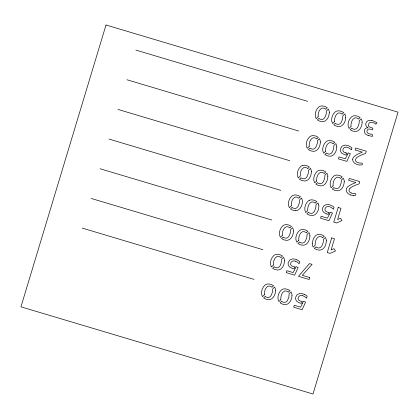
<?xml version="1.0" encoding="UTF-8"?>
<svg xmlns="http://www.w3.org/2000/svg" width="419" height="419" viewBox="0 0 419 419"><rect width="100%" height="100%" fill="white"/><g stroke="black" fill="none" stroke-linecap="round" stroke-linejoin="round"><path stroke-width="0.63" d="M297.72 268.338L297.998 267.678A12.198 10.543 16.1 0 0 298.092 267.442L295.976 266.641L295.034 268.684M331.932 214.167L332.325 213.24A12.198 10.543 16.1 0 0 332.414 213.009L330.303 212.208L329.36 214.245M297.485 268.883L297.003 269.988M331.811 214.449L328.962 220.729L320.545 218.215L321.137 216.262L327.475 218.158L329.339 214.298M295.007 268.752L294.389 270.051M347.241 154.978L345.382 158.822L339.044 156.926L338.452 158.88L346.869 161.394L350.232 153.904A12.198 10.543 16.1 0 0 350.326 153.673L348.21 152.872L347.267 154.91M302.471 303.319L300.617 307.158L294.274 305.268L293.682 307.216L302.099 309.73L304.314 304.901M304.466 304.555L305.461 302.246A12.198 10.543 16.1 0 0 305.556 302.015L303.44 301.209L302.497 303.251M296.851 270.334L294.636 275.163L286.219 272.649L286.811 270.7L293.148 272.591L294.306 270.224M318.173 116.728L316.209 118.661C314.067 114.974 315.638 109.872 318.65 107.128A6.322 5.468 16.1 0 1 319.781 106.442L320.079 106.316A5.714 4.939 16.1 0 1 322.358 105.923L324.945 106.41L327.281 107.704L325.673 109.286A2.561 2.21 16.1 0 0 325.175 108.809L324.285 108.343A4.253 3.677 16.1 0 0 323.599 108.149L323.389 108.107A3.562 3.074 16.1 0 0 322.379 108.076A2.676 2.31 16.1 0 0 321.802 108.196C318.849 109.673 317.932 113.622 318.162 116.681M309.217 146.399L307.253 148.331C305.111 144.644 306.682 139.537 309.693 136.793A6.322 5.468 16.1 0 1 310.825 136.112L311.123 135.986A5.714 4.939 16.1 0 1 313.407 135.594L315.989 136.081L318.325 137.374L316.717 138.956A2.561 2.21 16.1 0 0 316.219 138.48L315.334 138.008A4.253 3.677 16.1 0 0 314.648 137.814L314.439 137.778A3.562 3.074 16.1 0 0 313.422 137.746A2.676 2.31 16.1 0 0 312.846 137.867C309.898 139.344 308.976 143.288 309.206 146.351M334.587 121.63L332.623 123.563C330.481 119.876 332.052 114.769 335.064 112.025A6.322 5.468 16.1 0 1 336.195 111.344L336.499 111.218A5.714 4.939 16.1 0 1 338.777 110.826L341.359 111.313L343.695 112.606L342.087 114.188A2.561 2.21 16.1 0 0 341.59 113.711L340.705 113.24A4.253 3.677 16.1 0 0 340.019 113.046L339.809 113.01A3.562 3.074 16.1 0 0 338.798 112.978A2.676 2.31 16.1 0 0 338.217 113.099C335.268 114.576 334.346 118.519 334.577 121.583M325.636 151.296L323.672 153.228C321.53 149.541 323.101 144.44 326.113 141.695A6.322 5.468 16.1 0 1 327.244 141.009L327.543 140.884A5.714 4.939 16.1 0 1 329.826 140.491L332.408 140.978L334.744 142.277L333.136 143.858A2.561 2.21 16.1 0 0 332.639 143.377L331.748 142.91A4.253 3.677 16.1 0 0 331.062 142.717L330.853 142.68A3.562 3.074 16.1 0 0 329.842 142.643A2.676 2.31 16.1 0 0 329.266 142.764C326.312 144.241 325.395 148.19 325.626 151.254M351.007 126.533L349.043 128.46C346.901 124.773 348.472 119.672 351.483 116.927A6.322 5.468 16.1 0 1 352.615 116.241L352.913 116.115A5.714 4.939 16.1 0 1 355.197 115.723L357.779 116.21L360.115 117.509L358.507 119.09A2.561 2.21 16.1 0 0 358.009 118.608L357.119 118.142A4.253 3.677 16.1 0 0 356.438 117.949L356.229 117.912A3.562 3.074 16.1 0 0 355.212 117.875A2.676 2.31 16.1 0 0 354.636 117.996C351.682 119.473 350.766 123.422 350.996 126.486M291.31 205.734L289.346 207.667C287.204 203.98 288.775 198.873 291.786 196.129A6.322 5.468 16.1 0 1 292.918 195.448L293.216 195.322A5.714 4.939 16.1 0 1 295.5 194.929L298.082 195.416L300.418 196.71L298.81 198.292A2.561 2.21 16.1 0 0 298.312 197.815L297.422 197.344A4.253 3.677 16.1 0 0 296.736 197.15L296.532 197.113A3.562 3.074 16.1 0 0 295.515 197.082A2.676 2.31 16.1 0 0 294.939 197.202C291.985 198.679 291.069 202.623 291.299 205.687M316.68 180.966L314.716 182.899C312.574 179.212 314.145 174.105 317.157 171.361A6.322 5.468 16.1 0 1 318.288 170.68L318.587 170.554A5.714 4.939 16.1 0 1 320.87 170.161L323.452 170.648L325.788 171.942L324.18 173.524A2.561 2.21 16.1 0 0 323.683 173.047L322.798 172.576A4.253 3.677 16.1 0 0 322.111 172.382L321.902 172.345A3.562 3.074 16.1 0 0 320.891 172.314A2.676 2.31 16.1 0 0 320.31 172.434C317.361 173.911 316.439 177.855 316.67 180.919M282.354 235.399L280.39 237.332C278.247 233.645 279.819 228.544 282.83 225.799A6.322 5.468 16.1 0 1 283.962 225.113L284.265 224.987A5.714 4.939 16.1 0 1 286.544 224.594L289.126 225.082L291.462 226.375L289.854 227.957A2.561 2.21 16.1 0 0 289.356 227.48L288.471 227.014A4.253 3.677 16.1 0 0 287.785 226.82L287.575 226.779A3.562 3.074 16.1 0 0 286.565 226.747A2.676 2.31 16.1 0 0 285.983 226.868C283.035 228.345 282.113 232.294 282.343 235.352M333.1 185.868L331.136 187.796C328.994 184.109 330.565 179.007 333.576 176.263A6.322 5.468 16.1 0 1 334.708 175.577L335.006 175.451A5.714 4.939 16.1 0 1 337.29 175.058L339.872 175.545L342.208 176.844L340.6 178.426A2.561 2.21 16.1 0 0 340.102 177.944L339.212 177.478A4.253 3.677 16.1 0 0 338.526 177.284L338.322 177.247A3.562 3.074 16.1 0 0 337.305 177.211A2.676 2.31 16.1 0 0 336.729 177.331C333.775 178.808 332.859 182.757 333.089 185.821M273.403 265.07L271.439 267.003C269.297 263.315 270.868 258.209 273.879 255.464A6.322 5.468 16.1 0 1 275.011 254.783L275.309 254.658A5.714 4.939 16.1 0 1 277.593 254.265L280.175 254.752L282.511 256.046L280.903 257.627A2.561 2.21 16.1 0 0 280.405 257.151L279.515 256.679A4.253 3.677 16.1 0 0 278.829 256.486L278.619 256.449A3.562 3.074 16.1 0 0 277.608 256.418A2.676 2.31 16.1 0 0 277.032 256.538C274.078 258.015 273.162 261.959 273.392 265.023M298.773 240.302L296.809 242.234C294.667 238.547 296.238 233.441 299.25 230.696A6.322 5.468 16.1 0 1 300.381 230.015L300.68 229.89A5.714 4.939 16.1 0 1 302.963 229.497L305.545 229.984L307.881 231.278L306.273 232.859A2.561 2.21 16.1 0 0 305.776 232.383L304.885 231.911A4.253 3.677 16.1 0 0 304.204 231.717L303.995 231.681A3.562 3.074 16.1 0 0 302.979 231.649A2.676 2.31 16.1 0 0 302.403 231.77C299.449 233.247 298.532 237.191 298.763 240.255M264.447 294.735L262.483 296.668C260.34 292.981 261.912 287.879 264.923 285.135A6.322 5.468 16.1 0 1 266.055 284.449L266.353 284.323A5.714 4.939 16.1 0 1 268.637 283.93L271.219 284.417L273.555 285.711L271.947 287.293A2.561 2.21 16.1 0 0 271.449 286.816L270.564 286.35A4.253 3.677 16.1 0 0 269.878 286.156L269.668 286.114A3.562 3.074 16.1 0 0 268.658 286.083A2.676 2.31 16.1 0 0 268.076 286.203C265.127 287.68 264.206 291.629 264.436 294.688M280.866 299.637L278.902 301.57C276.76 297.883 278.331 292.776 281.343 290.032A6.322 5.468 16.1 0 1 282.474 289.351L282.773 289.225A5.714 4.939 16.1 0 1 285.056 288.832L287.638 289.32L289.974 290.613L288.366 292.195A2.561 2.21 16.1 0 0 287.869 291.718L286.978 291.247A4.253 3.677 16.1 0 0 286.292 291.053L286.088 291.016A3.562 3.074 16.1 0 0 285.072 290.985A2.676 2.31 16.1 0 0 284.496 291.105C281.542 292.582 280.625 296.526 280.856 299.59M349.965 188.32L349.085 189.618L349.064 191.006A2.849 2.462 16.1 0 0 349.514 191.855A2.76 2.388 16.1 0 0 350.347 192.557A4.007 3.462 16.1 0 0 351.29 192.97M302.172 165.652L301.874 165.777A6.322 5.468 16.1 0 0 300.737 166.463C297.731 169.208 296.16 174.309 298.297 177.996L300.266 176.064C299.999 172.989 300.931 169.019 303.895 167.532A2.676 2.31 16.1 0 1 304.472 167.411A3.562 3.074 16.1 0 1 305.482 167.448L305.692 167.485A4.253 3.677 16.1 0 1 306.378 167.679L307.268 168.145A2.561 2.21 16.1 0 1 307.761 168.621L309.374 167.04L307.038 165.746L304.451 165.259A5.714 4.939 16.1 0 0 302.172 165.652M309.636 200.219L309.337 200.345A6.322 5.468 16.1 0 0 308.201 201.031C305.194 203.775 303.623 208.877 305.76 212.564L307.729 210.631C307.462 207.562 308.4 203.587 311.359 202.099A2.676 2.31 16.1 0 1 311.935 201.979A3.562 3.074 16.1 0 1 312.946 202.016L313.155 202.052A4.253 3.677 16.1 0 1 313.841 202.246L314.732 202.712A2.561 2.21 16.1 0 1 315.229 203.194L316.837 201.612L314.501 200.313L311.914 199.826A5.714 4.939 16.1 0 0 309.636 200.219M295.316 210.647L292.761 210.176L290.514 208.95L292.095 207.379A3.184 2.75 16.1 0 0 293.012 208.044L294.51 208.479A3.488 3.017 16.1 0 0 295.306 208.489L296.767 207.892L298.035 206.394L299.328 203.011L299.564 199.952L301.539 197.998L302.335 200.114A9.674 8.364 16.1 0 1 302.455 201.35C302.345 204.399 301.298 207.735 298.763 209.626A6.227 5.379 16.1 0 1 297.909 210.118A5.782 4.997 16.1 0 1 295.316 210.647M295.311 261.189C293.153 260.168 290.309 261.755 290.639 264.269A2.524 2.179 16.1 0 0 290.891 265.002L291.037 265.232A2.886 2.493 16.1 0 0 291.619 265.84L293.038 266.547A6.385 5.52 16.1 0 0 294.808 266.861L293.934 268.747A7.919 6.845 16.1 0 1 292.923 268.563L292.562 268.474A9.805 8.474 16.1 0 1 292.116 268.354L289.67 267.008A5.054 4.368 16.1 0 1 288.743 265.871A5.18 4.478 16.1 0 1 288.146 264.174A5.405 4.672 16.1 0 1 288.293 262.462L289.697 260.047L292.467 258.911A4.965 4.295 16.1 0 1 293.771 258.952L295.521 259.319A8.967 7.752 16.1 0 1 296.987 259.874M302.775 295.756C300.617 294.735 297.773 296.322 298.103 298.836A2.524 2.179 16.1 0 0 298.354 299.569L298.501 299.8A2.886 2.493 16.1 0 0 299.082 300.413L300.502 301.114A6.385 5.52 16.1 0 0 302.272 301.429L301.397 303.314A7.919 6.845 16.1 0 1 300.386 303.131L300.025 303.042A9.805 8.474 16.1 0 1 299.58 302.921L297.134 301.575A5.054 4.368 16.1 0 1 296.207 300.439A5.18 4.478 16.1 0 1 295.61 298.742A5.405 4.672 16.1 0 1 295.756 297.029L297.16 294.615L299.931 293.478A4.965 4.295 16.1 0 1 301.235 293.52L302.984 293.887A8.967 7.752 16.1 0 1 304.451 294.442M368.62 135.63L371.643 136.233A19.992 17.279 16.1 0 0 372.496 136.285L372.229 134.253L369.951 134.038A10.218 8.83 16.1 0 1 369.186 133.818L368.149 133.383A2.718 2.352 16.1 0 1 367.72 133.095L367.013 132.163A1.812 1.566 16.1 0 1 366.944 131.524A6.201 5.358 16.1 0 1 367.075 130.838A6.348 5.489 16.1 0 1 367.248 130.33L367.819 129.466L368.783 129.015A2.524 2.184 16.1 0 1 369.83 129.089L372.428 129.843L372.894 128.224L369.181 126.8A2.31 1.995 16.1 0 1 368.689 126.166A3.085 2.666 16.1 0 1 368.401 125.181L369.029 123.16A3.022 2.614 16.1 0 1 369.631 122.631L371.36 122.238L373.827 122.898A7.951 6.872 16.1 0 1 374.439 123.16L374.895 123.39A2.718 2.352 16.1 0 1 375.146 123.553L375.534 123.888A3.572 3.09 16.1 0 0 375.859 124.223L377 122.699L372.596 120.625A10.051 8.689 16.1 0 0 371.81 120.436M135.892 50.086L307.682 101.356M126.941 79.751L298.726 131.027M117.985 109.422L289.77 160.692M109.029 139.087L280.819 190.362M100.078 168.757L271.863 220.027M91.122 198.423L262.912 249.698M82.171 228.093L253.956 279.363M350.729 194.992L348.283 193.808L346.723 192.002A5.107 4.415 16.1 0 1 346.251 190.467L346.33 189.016A4.447 3.844 16.1 0 1 346.523 188.445L347.257 187.345A10.465 9.04 16.1 0 1 348.791 186.026A20.411 17.64 16.1 0 1 350.677 184.884L351.672 184.376A40.853 35.306 16.1 0 1 352.657 183.91L355.872 182.527L348.655 180.374L349.242 178.442L359.801 181.595L359.13 183.826L355.752 185.093A40.214 34.756 16.1 0 0 353.61 186.031A23.035 19.908 16.1 0 0 351.583 187.115A12.235 10.575 16.1 0 0 349.965 188.314M326.443 213.92L323.997 212.569A5.054 4.368 16.1 0 1 323.07 211.438A5.18 4.478 16.1 0 1 322.473 209.741A5.405 4.672 16.1 0 1 322.614 208.023L324.023 205.609L326.794 204.472A4.965 4.295 16.1 0 1 328.098 204.514L329.847 204.886A8.967 7.752 16.1 0 1 331.314 205.441A9.689 8.375 16.1 0 1 332.534 206.106A11.921 10.302 16.1 0 1 333.456 206.756L334.043 207.222L333.44 209.212A12.261 10.595 16.1 0 0 331.801 207.882A8.191 7.076 16.1 0 0 330.596 207.143A5.457 4.719 16.1 0 0 329.638 206.75C327.475 205.734 324.636 207.316 324.966 209.83A2.524 2.179 16.1 0 0 325.217 210.563L325.364 210.794A2.886 2.493 16.1 0 0 325.945 211.406L327.365 212.108A6.385 5.52 16.1 0 0 329.13 212.428L328.26 214.308A7.919 6.845 16.1 0 1 327.249 214.125L326.888 214.041A9.805 8.474 16.1 0 1 326.443 213.92M345.272 152.773L343.852 152.071A2.886 2.493 16.1 0 1 343.271 151.458L343.124 151.228A2.524 2.179 16.1 0 1 342.873 150.494C342.543 147.986 345.387 146.393 347.545 147.42A5.457 4.719 16.1 0 1 348.503 147.807A8.191 7.076 16.1 0 1 349.718 148.536A12.261 10.595 16.1 0 1 351.358 149.871L351.95 147.886L351.363 147.42A11.921 10.302 16.1 0 0 350.436 146.776A9.689 8.375 16.1 0 0 349.221 146.111A8.967 7.752 16.1 0 0 347.754 145.55L346.005 145.178A4.965 4.295 16.1 0 0 344.701 145.136L341.93 146.273L340.527 148.687A5.405 4.672 16.1 0 0 340.385 150.405A5.18 4.478 16.1 0 0 340.977 152.102A5.054 4.368 16.1 0 0 341.904 153.234L344.35 154.585A9.805 8.474 16.1 0 0 344.795 154.7L345.156 154.789A7.919 6.845 16.1 0 0 346.167 154.972L347.042 153.087A6.385 5.52 16.1 0 1 345.277 152.767M318.754 205.017L317.953 202.901L315.984 204.849L315.748 207.908L314.454 211.296L313.182 212.794L311.72 213.386A3.488 3.017 16.1 0 1 310.929 213.381L309.426 212.946A3.184 2.75 16.1 0 1 308.515 212.281L306.933 213.847L309.18 215.073L311.736 215.544A5.782 4.997 16.1 0 0 314.329 215.02A6.227 5.379 16.1 0 0 315.182 214.528C317.717 212.637 318.759 209.301 318.875 206.253A9.674 8.364 16.1 0 0 318.754 205.017M371.815 120.431A6.982 6.034 16.1 0 0 370.663 120.29A6.306 5.447 16.1 0 0 369.301 120.347A4.405 3.808 16.1 0 0 367.929 120.772C366.253 121.62 365.242 123.783 365.944 125.574A4.09 3.535 16.1 0 0 366.243 126.192L366.426 126.475A3.724 3.216 16.1 0 0 367.086 127.187L367.583 127.544A3.279 2.833 16.1 0 0 368.091 127.811L367.363 127.826A4.347 3.761 16.1 0 0 367.091 127.868A3.918 3.383 16.1 0 0 366.028 128.235A3.939 3.404 16.1 0 0 365.117 128.932A3.2 2.765 16.1 0 0 364.692 129.539L364.331 130.995L364.593 132.587A4.111 3.551 16.1 0 0 365.164 133.556A4.682 4.049 16.1 0 0 366.007 134.373L366.635 134.787A8.108 7.008 16.1 0 0 368.62 135.625M351.29 192.965A19.593 16.938 16.1 0 0 352.473 193.29A8.684 7.505 16.1 0 0 353.861 193.531A3.42 2.954 16.1 0 0 354.72 193.515C356.197 192.813 356.412 195.783 354.731 195.359A7.772 6.714 16.1 0 1 353.332 195.401M353.332 195.38A10.129 8.752 16.1 0 1 350.724 195.008M296.987 259.88A9.689 8.375 16.1 0 1 298.208 260.545A11.921 10.302 16.1 0 1 299.129 261.189L299.716 261.66L299.119 263.651A12.261 10.595 16.1 0 0 297.474 262.32A8.191 7.076 16.1 0 0 296.27 261.576A5.457 4.719 16.1 0 0 295.311 261.184M304.451 294.447A9.689 8.375 16.1 0 1 305.671 295.112A11.921 10.302 16.1 0 1 306.598 295.756L307.179 296.228L306.582 298.218A12.261 10.595 16.1 0 0 304.938 296.888A8.191 7.076 16.1 0 0 303.733 296.144A5.457 4.719 16.1 0 0 302.775 295.751M352.714 159.409L352.74 160.058A5.107 4.415 16.1 0 0 353.212 161.598L354.773 163.4L357.218 164.588A10.129 8.752 16.1 0 0 359.821 164.976A7.772 6.714 16.1 0 0 361.215 164.955C362.901 165.379 362.686 162.415 361.209 163.106A3.42 2.954 16.1 0 1 360.35 163.122A8.684 7.505 16.1 0 1 358.963 162.881A19.593 16.938 16.1 0 1 357.779 162.562A4.007 3.462 16.1 0 1 356.836 162.148A2.76 2.388 16.1 0 1 356.003 161.446A2.849 2.462 16.1 0 1 355.553 160.597L355.574 159.215L356.454 157.916A12.235 10.575 16.1 0 1 358.077 156.722A23.035 19.908 16.1 0 1 360.099 155.627A40.214 34.756 16.1 0 1 362.241 154.69L365.614 153.422L366.29 151.191L355.726 148.038L355.144 149.971L362.362 152.123L359.141 153.506A40.853 35.306 16.1 0 0 358.156 153.972L357.161 154.48A20.411 17.64 16.1 0 0 355.275 155.617A10.465 9.04 16.1 0 0 353.741 156.936L353.008 158.042A4.447 3.844 16.1 0 0 352.819 158.612L352.714 159.409M312.234 243.287L312.443 245.387L313.223 247.131L315.193 245.204C314.931 242.13 315.863 238.154 318.822 236.667A2.676 2.31 16.1 0 1 319.398 236.552A3.562 3.074 16.1 0 1 320.409 236.583L320.619 236.62A4.253 3.677 16.1 0 1 321.305 236.814L322.195 237.28A2.561 2.21 16.1 0 1 322.693 237.762L324.301 236.18L321.965 234.881L319.378 234.394A5.714 4.939 16.1 0 0 317.099 234.787L316.801 234.912A6.322 5.468 16.1 0 0 315.664 235.598L313.407 238.605L312.234 243.287M275.597 290.357C275.482 293.405 274.44 296.741 271.905 298.632A6.227 5.379 16.1 0 1 271.051 299.119A5.782 4.997 16.1 0 1 268.459 299.648L265.897 299.176L263.656 297.951L265.232 296.385A3.184 2.75 16.1 0 0 266.149 297.05L267.647 297.485A3.488 3.017 16.1 0 0 268.443 297.49L269.904 296.898L271.172 295.4L272.47 292.012L272.706 288.953L274.675 287.005L275.472 289.12A9.674 8.364 16.1 0 1 275.592 290.357M284.548 260.686C284.438 263.734 283.391 267.071 280.856 268.961A6.227 5.379 16.1 0 1 280.002 269.454A5.782 4.997 16.1 0 1 277.409 269.983L274.854 269.511L272.607 268.286L274.188 266.714A3.184 2.75 16.1 0 0 275.1 267.38L276.603 267.814A3.488 3.017 16.1 0 0 277.399 267.825L278.86 267.228L280.128 265.73L281.421 262.346L281.657 259.288L283.626 257.334L284.428 259.45A9.674 8.364 16.1 0 1 284.548 260.686M292.012 295.254C291.902 298.302 290.854 301.638 288.319 303.529A6.227 5.379 16.1 0 1 287.465 304.021A5.782 4.997 16.1 0 1 284.873 304.55L282.317 304.079L280.07 302.853L281.652 301.282A3.184 2.75 16.1 0 0 282.563 301.947L284.066 302.382A3.488 3.017 16.1 0 0 284.862 302.392L286.324 301.795L287.591 300.297L288.885 296.914L289.12 293.855L291.095 291.902L291.891 294.018A9.674 8.364 16.1 0 1 292.012 295.254M293.504 231.021C293.389 234.069 292.347 237.405 289.812 239.296A6.227 5.379 16.1 0 1 288.958 239.783A5.782 4.997 16.1 0 1 286.366 240.312L283.804 239.841L281.563 238.615L283.139 237.049A3.184 2.75 16.1 0 0 284.056 237.714L285.554 238.149A3.488 3.017 16.1 0 0 286.35 238.154L287.811 237.563L289.079 236.065L290.377 232.676L290.613 229.617L292.582 227.669L293.384 229.785A9.674 8.364 16.1 0 1 293.504 231.021M309.919 235.918C309.809 238.966 308.761 242.302 306.231 244.193A6.227 5.379 16.1 0 1 305.378 244.686A5.782 4.997 16.1 0 1 302.78 245.215L300.224 244.743L297.977 243.518L299.559 241.946A3.184 2.75 16.1 0 0 300.475 242.611L301.973 243.046A3.488 3.017 16.1 0 0 302.769 243.057L304.231 242.46L305.498 240.962L306.797 237.578L307.027 234.52L309.002 232.566L309.798 234.682A9.674 8.364 16.1 0 1 309.919 235.918M311.411 171.685C311.296 174.733 310.254 178.07 307.719 179.961A6.227 5.379 16.1 0 1 306.865 180.448A5.782 4.997 16.1 0 1 304.273 180.977L301.717 180.505L299.47 179.28L301.051 177.714A3.184 2.75 16.1 0 0 301.963 178.379L303.461 178.813A3.488 3.017 16.1 0 0 304.257 178.819L305.718 178.227L306.991 176.729L308.284 173.34L308.52 170.282L310.489 168.333L311.291 170.449A9.674 8.364 16.1 0 1 311.411 171.685M320.362 142.015C320.252 145.063 319.205 148.399 316.675 150.29A6.227 5.379 16.1 0 1 315.821 150.782A5.782 4.997 16.1 0 1 313.229 151.311L310.668 150.84L308.426 149.614L310.002 148.043A3.184 2.75 16.1 0 0 310.919 148.708L312.417 149.143A3.488 3.017 16.1 0 0 313.213 149.154L314.674 148.556L315.942 147.059L317.241 143.675L317.471 140.616L319.446 138.663L320.242 140.779A9.674 8.364 16.1 0 1 320.362 142.015M326.338 240.82C326.223 243.868 325.181 247.205 322.646 249.096A6.227 5.379 16.1 0 1 321.792 249.583A5.782 4.997 16.1 0 1 319.199 250.112L316.644 249.64L314.397 248.415L315.978 246.849A3.184 2.75 16.1 0 0 316.89 247.514L318.393 247.948A3.488 3.017 16.1 0 0 319.184 247.959L320.645 247.362L321.918 245.864L323.211 242.481L323.447 239.417L325.416 237.468L326.218 239.584A9.674 8.364 16.1 0 1 326.338 240.82M327.831 176.582C327.716 179.631 326.673 182.967 324.138 184.858A6.227 5.379 16.1 0 1 323.285 185.35A5.782 4.997 16.1 0 1 320.692 185.879L318.131 185.408L315.889 184.182L317.466 182.611A3.184 2.75 16.1 0 0 318.382 183.276L319.88 183.711A3.488 3.017 16.1 0 0 320.676 183.721L322.138 183.124L323.405 181.626L324.704 178.243L324.94 175.184L326.909 173.23L327.705 175.346A9.674 8.364 16.1 0 1 327.826 176.582M329.318 112.35C329.208 115.398 328.161 118.734 325.626 120.625A6.227 5.379 16.1 0 1 324.772 121.112A5.782 4.997 16.1 0 1 322.18 121.641L319.624 121.17L317.377 119.944L318.959 118.378A3.184 2.75 16.1 0 0 319.87 119.038L321.373 119.478A3.488 3.017 16.1 0 0 322.164 119.483L323.625 118.891L324.898 117.393L326.192 114.005L326.427 110.946L328.396 108.998L329.198 111.114A9.674 8.364 16.1 0 1 329.318 112.35M336.782 146.917C336.672 149.965 335.624 153.302 333.089 155.192A6.227 5.379 16.1 0 1 332.236 155.679A5.782 4.997 16.1 0 1 329.643 156.208L327.087 155.737L324.84 154.511L326.422 152.945A3.184 2.75 16.1 0 0 327.333 153.611L328.836 154.045A3.488 3.017 16.1 0 0 329.633 154.056L331.094 153.459L332.361 151.961L333.655 148.572L333.891 145.513L335.86 143.565L336.661 145.681A9.674 8.364 16.1 0 1 336.782 146.917M344.245 181.485C344.135 184.533 343.088 187.869 340.553 189.76A6.227 5.379 16.1 0 1 339.699 190.247A5.782 4.997 16.1 0 1 337.106 190.776L334.551 190.305L332.304 189.079L333.885 187.513A3.184 2.75 16.1 0 0 334.797 188.178L336.3 188.613A3.488 3.017 16.1 0 0 337.096 188.623L338.557 188.026L339.825 186.528L341.118 183.145L341.354 180.081L343.329 178.133L344.125 180.249A9.674 8.364 16.1 0 1 344.245 181.485M345.738 117.247C345.623 120.295 344.58 123.631 342.045 125.522A6.227 5.379 16.1 0 1 341.192 126.014A5.782 4.997 16.1 0 1 338.599 126.543L336.038 126.072L333.796 124.846L335.373 123.275A3.184 2.75 16.1 0 0 336.289 123.94L337.787 124.375A3.488 3.017 16.1 0 0 338.583 124.385L340.045 123.788L341.312 122.29L342.611 118.907L342.847 115.848L344.816 113.895L345.617 116.011A9.674 8.364 16.1 0 1 345.738 117.247M362.152 122.149C362.042 125.197 360.995 128.533 358.465 130.424A6.227 5.379 16.1 0 1 357.611 130.911A5.782 4.997 16.1 0 1 355.013 131.44L352.458 130.969L350.211 129.743L351.792 128.177A3.184 2.75 16.1 0 0 352.709 128.843L354.207 129.277A3.488 3.017 16.1 0 0 355.003 129.288L356.464 128.691L357.732 127.193L359.031 123.809L359.261 120.745L361.236 118.797L362.032 120.913A9.674 8.364 16.1 0 1 362.152 122.149M106.012 24.999L20.95 306.839L312.988 394.001L398.05 112.161L106.012 24.999M309.73 277.54L309.138 279.489L298.464 276.304L309.489 263.598L312.071 264.368L302.329 275.33L309.73 277.54M338.164 207.478L333.734 222.154L336.551 222.992L341.983 220.556L340.516 218.252L337.583 219.566L340.977 208.316L338.164 207.478M331.68 237.882L327.249 252.557L330.062 253.395L335.499 250.96L334.032 248.656L331.094 249.97L334.493 238.72L331.68 237.882"/></g></svg>
